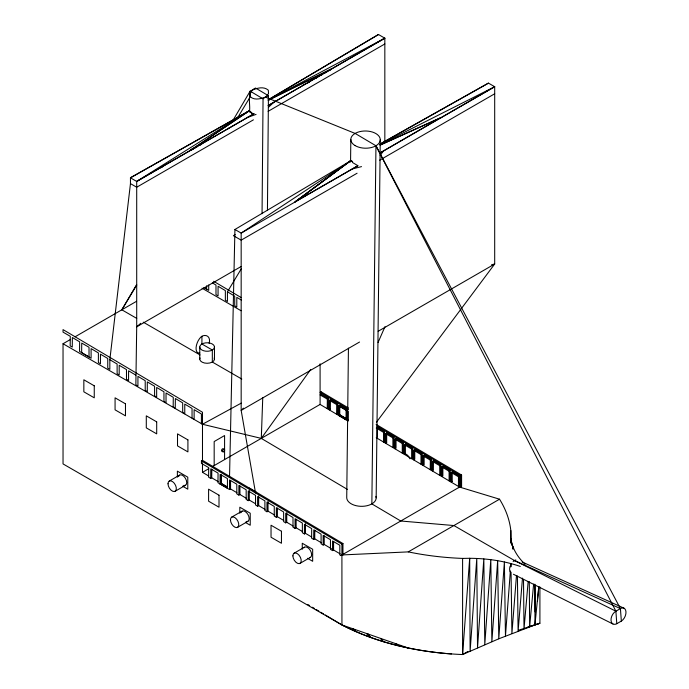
<?xml version="1.0" encoding="UTF-8"?>
<svg xmlns="http://www.w3.org/2000/svg" width="689" height="689" viewBox="0 0 689 689"><rect width="100%" height="100%" fill="white"/><g stroke="black" fill="none" stroke-linecap="round" stroke-linejoin="round"><path stroke-width="1.03" d="M347.342 489.362L261.277 438.385L202.488 424.26L201.412 423.623L201.412 413.977L194.126 409.662L194.126 419.308L192.042 418.068L192.042 408.422L184.764 404.107L184.764 413.753L182.68 412.522L182.68 402.876L175.368 398.543L175.256 408.129L173.18 406.889L173.283 397.312L166.032 393.014L166.032 402.66L163.948 401.42L163.948 391.783L156.661 387.459L156.661 397.105L154.586 395.874L154.586 386.228L147.3 381.913L147.3 391.559L145.215 390.327L145.215 380.681L137.929 376.366L137.929 386.012L135.854 384.772L136.706 326.81L136.706 181.44L190.612 150.288L249.607 110.541C250.34 103.014 246.481 91.913 255.533 88.02L268.434 95.728L267.444 210.593M214.176 465.583L214.176 441.546L224.58 435.543L224.58 459.572M249.289 488.045L256.575 492.359L255.533 492.962L241.167 410.377L241.167 233.097L350.124 161.131L234.923 229.489L229.515 477.546M535.043 585.125L534.94 624.94L498.767 638.806L462.595 654.55C421.005 652.836 379.105 644.206 341.942 624.949L63.035 463.921L63.035 343.742L70.381 339.505M250.107 95.426L250.141 91.137C255.464 88.476 263.276 85.694 268.314 90.181L268.521 93.463L267.384 95.323L263.052 98.846L262.053 213.702M248.135 111.48L130.462 177.71L130.462 183.618L109.835 359.718L109.835 369.364L107.751 368.124L107.751 358.487L100.465 354.163L100.465 363.809L98.389 362.578L98.389 352.932L91.103 348.617L91.103 358.263L81.733 352.716L89.019 356.919L89.019 347.273L81.733 343.07L81.629 352.647L79.545 351.416L79.657 341.839L72.371 337.524L72.259 347.101L70.183 345.869L70.287 336.318L63.035 332.124L63.035 329.618L202.488 412.246L202.488 460.312L201.446 460.915L201.446 463.421L208.707 467.616L208.595 477.167L210.679 478.399L210.791 468.821L218.068 473.136L217.965 482.713L220.041 483.945L221.083 483.342L221.178 474.833L221.195 483.411L227.026 486.865L225.983 487.467M210.679 478.399L211.721 477.796L211.816 469.278M220.041 483.945L220.153 474.368L227.439 478.571L227.439 488.217L220.153 484.014L221.195 483.411M305.485 523.709L305.485 533.355L304.443 533.958L304.443 524.312L311.704 528.609L311.592 538.187L313.676 539.418L313.779 529.841L321.091 534.173L321.091 543.819L323.175 545.051L324.218 544.448L324.218 535.878M313.676 539.418L314.718 538.824L314.813 530.306M327.344 399.12L327.241 408.663L328.283 408.069L328.386 398.518L321.134 394.323L320.092 394.926L327.344 399.12L328.386 398.518M330.47 399.715L329.428 400.318L329.316 409.903L330.358 409.3L330.47 399.715L337.756 404.038L337.644 413.615L336.602 414.218L336.714 404.632L337.756 404.038M347.118 409.473L346.076 410.076L338.799 405.873L338.687 415.45L346.076 419.722L347.118 419.119L347.118 409.473L339.832 405.27L338.799 405.873L338.799 415.51L348.16 421.065L348.16 411.419M320.092 363.783L320.092 404.434L338.687 415.45L339.729 414.847L339.832 405.27M348.436 348.126L346.731 497.613A14.719 8.604 0.7 0 0 362.733 506.303A14.719 8.604 0.7 0 0 375.944 496.338M350.563 162.079L350.822 139.488M376.168 497.837L380.259 139.712M431.383 459.511L430.341 460.114L430.237 469.691L431.28 469.088L431.383 459.511L424.131 455.214L423.089 455.808L423.089 465.454L424.131 464.86L424.131 455.214M433.467 460.743L432.425 461.346L432.313 470.923L433.355 470.32L433.467 460.743L440.779 465.075L440.779 474.721L442.166 475.539M262.75 397.708L261.295 438.376L310.705 369.45M510.825 530.564L510.919 543.018L510.825 530.564A197.889 114.245 0 0 0 499.534 499.198L459.546 487.063L376.254 437.713M467.977 651.441L462.595 654.55L469.683 558.288C486.839 558.426 504.081 560.837 520.324 566.453M510.377 571.026L505.459 636.076L504.391 561.983L498.767 638.806L497.673 560.682L491.868 641.692L490.801 559.657L484.78 644.723L483.824 558.908L477.52 647.884L476.779 558.452L470.122 651.157L469.683 558.288L462.595 558.409A197.889 114.245 0 0 1 408.267 551.889L343.2 554.895L340.909 555.558L339.823 554.921L339.823 545.275L332.546 540.96L332.546 550.606L333.579 550.003L333.579 541.425M510.704 566.763L510.945 563.568L510.988 566.789M516.44 576.047L511.91 633.492L511.057 572.171M522.495 578.097L518.102 631.09L517.413 575.995M528.179 581.43L524.01 628.85L523.502 579.337M533.622 584.143L529.634 626.801L529.29 581.662M537.454 601.557L538.824 586.795M538.746 586.847L534.94 624.94L539.909 623.278L539.909 586.959M378.089 342.424L384.987 326.664M136.732 318.396L121.832 309.8L136.517 284.781M233.287 119.86L250.141 91.137L263.052 98.846M212.35 282.878L215.984 285.039L215.984 294.685L218.068 295.917L218.068 286.271L225.355 290.586L225.355 300.232L227.439 301.463L227.439 291.817L241.279 268.796M121.832 309.8L136.81 284.953M237.783 117.466L249.986 97.227M376.504 422.142L494.693 264.008L494.693 86.728L488.449 83.119L380.431 143.837M380.13 155.447L383.618 150.857M243.484 408.146L241.167 410.377L359.537 342.037M268.701 107.096L273.757 102.316M140.754 323.296L136.706 326.81L241.09 266.54M209.155 343.329A9.629 6.244 -53 0 0 203.066 335.732L201.033 336.904A9.629 4.789 -66.1 0 0 196.089 347.532A9.629 4.789 -66.1 0 0 199.784 352.949M349.805 161.372L295.081 201.937L350.072 161.054L351.114 160.451L352.639 161.631M350.072 161.054L351.114 160.451M190.612 150.288L248.651 111.187M249.607 110.541L130.462 177.84L136.706 181.44L248.591 111.196L253.466 114.064L190.612 150.185M268.503 99.647L378.588 34.45L267.995 99.931M302.66 85.333L304.512 84.239M307.294 82.594L309.146 81.491M315.622 77.65L317.474 76.557M379.923 153.053L440.779 117.69L380.457 144.914M268.185 105.563L384.832 38.188L384.832 141.676M136.706 181.44L254.241 113.582M268.219 105.512L384.832 38.188L378.588 34.579M160.761 167.815L162.621 166.738M191.456 150.09L193.316 149.013M195.185 147.937L197.045 146.86M199.836 145.25L201.696 144.182M307.483 83.102L309.344 82.025M315.855 78.262L317.715 77.194M320.514 75.583L322.374 74.507M325.165 72.896L327.025 71.82M328.886 70.743L330.746 69.675M253.414 119.843L136.706 187.227L130.462 183.618M268.124 111.342L384.832 43.967M235.268 234.604L233.407 235.672L241.167 240.151L357.083 173.232M440.779 117.81L494.693 86.728L379.742 144.716M357.78 165.773L241.167 233.097L234.923 229.489M379.923 152.984L494.693 86.728M379.699 160.167L494.693 93.782M74.98 336.852L136.534 301.308M378.183 331.271L494.693 264.008L491.558 264.757M348.298 407.905L321.134 391.817L320.092 392.411L348.539 409.266M169.227 481.077L179.631 475.074M208.741 476.03L202.488 472.327L208.784 468.692M212.376 466.617L320.092 404.434M175.118 491.274L185.522 485.271M347.118 409.585L346.076 410.188L338.799 405.873M338.799 415.51L339.832 414.916L347.118 419.119M344.621 418.972L345.663 418.369M220.153 484.014L229.515 489.56L230.557 488.957L230.557 480.388M229.515 489.56L229.515 479.914L236.801 484.229L236.801 493.875L238.885 495.107L239.927 494.513L239.927 485.934M238.885 495.107L238.885 485.461L246.171 489.784L246.171 499.422L248.247 500.662L249.289 500.059L249.289 490.413M231.668 517.129L242.08 511.126M384.583 431.779L384.583 441.425L383.54 442.028L383.54 432.382L384.583 431.779L377.296 427.464L377.296 437.11M248.247 500.662L248.247 491.016L255.533 495.331L255.533 504.977L257.617 506.208L258.659 505.605L258.659 495.959M386.667 433.011L386.667 442.657L385.625 443.26L385.625 433.614L386.667 433.011L393.953 437.334L393.953 446.972L395.34 447.798M237.559 527.326L247.962 521.315M393.953 446.972L392.911 447.574L392.911 437.928L393.953 437.334M257.617 506.208L257.617 496.562L264.903 500.877L264.903 510.523L266.979 511.755L268.021 511.16L268.021 501.514M396.029 438.566L396.029 448.212L394.986 448.806L394.986 439.16L396.029 438.566L403.315 442.881L403.315 452.527L405.399 453.758L404.357 454.361L404.357 444.715L405.399 444.112L412.677 448.427L412.677 458.073L414.072 458.9M403.315 452.527L402.273 453.129L402.273 443.483L403.315 442.881M266.979 511.755L266.979 502.109L274.265 506.432L274.265 516.07L276.349 517.31L277.391 516.707L277.391 508.129M412.677 458.073L411.643 458.676L411.643 449.03L412.677 448.427M276.349 517.31L276.349 507.664L283.635 511.979L283.635 521.625L285.711 522.856L286.753 522.253L286.753 512.607M414.761 449.659L414.761 459.305L413.719 459.907L413.719 450.261L414.761 449.659L422.047 453.973L422.047 463.619L423.434 464.446M422.047 463.619L421.005 464.222L421.005 454.576L422.047 453.973M285.711 522.856L285.711 513.21L292.997 517.525L292.997 527.171L295.081 528.403L296.124 527.808L296.124 519.23M440.779 474.721L439.737 475.324L439.737 465.678L440.779 465.075M442.855 466.307L442.855 475.953L441.821 476.555L441.821 466.909L442.855 466.307L450.141 470.621L450.141 480.267L452.225 481.499L451.183 482.102L451.183 472.456L452.225 471.862L459.511 476.177L459.511 485.823L461.587 486.546L461.587 475.031L376.134 424.407M294.117 553.181L304.521 547.169M450.141 480.267L449.099 480.87L449.099 471.224L450.141 470.621M299.999 563.378L310.412 557.367M459.511 485.823L458.469 486.417L458.469 476.771L459.511 476.177M451.51 653.956C413.65 651.088 375.849 642.406 341.942 624.949L341.908 544.129L342.95 543.535L202.488 460.312M460.553 487.149L460.553 475.634L461.587 475.031M340.909 555.558L341.942 554.955M342.993 554.352L460.588 486.46M460.304 487.287L461.587 486.546M408.267 551.889L499.534 499.198M513.141 561.509A7.355 4.694 -63.4 0 1 514.502 560.536L615.897 611.212L620.419 608.602A7.355 4.513 -65.6 0 1 625.965 611.772A7.355 4.513 -65.6 0 1 621.34 621.082L616.784 623.717A7.355 4.694 -63.4 0 1 611.022 620.401A7.355 4.694 -63.4 0 1 615.897 611.212L375.944 145.767L355.136 133.433L265.523 97.158C260.804 98.794 254.31 100.62 250.262 96.684L249.745 95.151M458.512 487.666L459.546 487.063M191.421 149.298L193.29 148.238M199.862 144.544L201.731 143.484M204.547 141.9L206.424 140.849M194.944 147.325L196.813 146.275M227.654 128.912L229.523 127.861M380.337 143.932L488.449 83.119M485.65 91.749L487.519 90.698M241.245 403.134L202.488 424.26L63.035 343.742M268.607 99.879L384.832 38.188M268.245 100.267L330.927 69.176L268.495 100.129M265.523 97.158L268.434 95.728M380.147 145.078L440.779 117.69M247.782 117.311L256.067 114.391M518.421 630.28L539.909 623.278L531.874 625.75M528.11 626.783L531.03 626M352.243 168.969L361.518 166.617M408.267 648.03L341.942 624.949L325.337 615.001M522.124 561.957L624.148 608.258M621.34 621.082L620.419 608.602L514.502 560.536A7.355 4.513 -65.6 0 1 515.837 559.959M513.417 574.247L612.891 623.967M203.892 287.442L206.622 289.018L206.622 285.84M202.015 288.191L241.064 310.739M143.252 322.159L200.051 354.956M241.796 379.053L212.324 362.044L212.324 350.021L201.92 344.018L201.92 336.215M516.319 561.587L453.896 525.543L400.748 521.005L371.853 503.892L375.953 145.767L620.419 608.602M221.083 483.342L227.568 487.089M182.576 486.176L187.778 489.181L187.778 477.167L177.374 471.155L177.374 477.167M245.887 522.727L250.228 525.233L250.228 513.219L239.815 507.207L239.815 513.219M307.466 558.279L312.668 561.285L312.668 549.271L302.264 543.259L302.264 549.271M350.158 161.105L295.081 201.817L357.97 165.73L352.579 162.544M213.633 281.276L241.15 297.57M227.439 291.817L234.716 296.132L234.716 305.778L236.801 307.018L236.801 297.372L241.357 300.068M205.167 288.269L208.707 290.37L208.707 285.005M376.935 426.095L460.553 475.634M329.428 400.318L336.714 404.632M376.254 428.067L383.54 432.382M385.625 433.614L392.911 437.928M394.986 439.16L402.273 443.483M404.357 444.715L411.643 449.03M413.719 450.261L421.005 454.576M423.089 455.808L430.341 460.114M432.425 461.346L439.737 465.678M441.821 466.909L449.099 471.224M451.183 472.456L458.469 476.771M328.283 408.069L330.358 409.3M337.644 413.615L339.729 414.847M339.832 414.916L348.315 419.937M384.583 441.425L386.667 442.657M431.28 469.088L432.666 469.915M109.835 359.718L117.121 364.033L117.121 373.679L119.197 374.911L119.197 365.265L126.483 369.58L126.483 379.226L128.567 380.457L128.567 370.811L135.854 375.135M201.446 460.915L341.908 544.129M211.721 477.796L218.094 481.577M230.557 488.957L236.93 492.738M239.927 494.513L246.3 498.285M249.289 500.059L255.662 503.831M258.659 505.605L265.032 509.386M268.021 511.16L274.394 514.933M277.391 516.707L283.765 520.479M286.753 522.253L293.126 526.034M296.124 527.808L302.497 531.581M305.485 533.355L311.738 537.058M314.718 538.824L321.315 542.734M324.218 544.448L331.504 548.771M333.088 549.701L340.177 553.904M304.443 533.958L302.359 532.718L302.359 523.072L295.081 518.757L295.081 528.403M332.546 550.606L330.462 549.366L330.462 539.72L323.175 535.405L323.175 545.051M250.124 112.066L253.466 114.064M307.802 604.494L309.645 605.605M312.41 607.259L314.262 608.37M316.105 609.472L318.878 611.126M320.721 612.237L323.486 613.89M350.787 160.64L352.415 161.794M249.289 110.722L251.399 112.41M395.443 643.681L397.897 645.688L396.39 644.181M381.112 639.581L383.472 641.692L380.784 638.496M366.703 633.854L370.467 637.403L368.115 633.966M525.113 564.248C517.895 557.522 512.271 548.659 510.894 538.755M352.889 628.523L355.748 631.52L355.136 629.496M615.897 611.212L616.784 623.717M534.845 584.16L535.146 611.927M462.595 558.409L462.595 654.55M452.225 471.862L452.225 481.499M405.399 444.112L405.399 453.758M346.076 410.076L346.076 419.722M342.95 543.535L342.95 555.041M321.134 391.817L321.134 394.323M214.477 347.015L214.477 359.038M202.488 462.827L202.488 472.327M199.758 347.015L199.758 359.038M510.566 572.464A7.355 4.694 -63.4 0 1 510.118 566.212M214.227 357.935A7.355 4.246 0 0 1 207.122 363.284A7.355 4.246 0 0 1 200.008 357.935M241.004 512.65A5.891 3.402 60 0 1 247.962 514.519A5.891 3.402 60 0 1 246.102 521.487M303.858 547.789A5.891 3.402 60 0 1 310.412 550.571A5.891 3.402 60 0 1 309.55 557.634M222.823 451.037A1.473 0.853 -60 0 1 221.531 450.83A1.473 0.853 -60 0 1 222.469 448.884A1.473 0.853 -60 0 1 223.598 449.426M178.554 476.607A5.891 3.402 60 0 1 185.522 478.467A5.891 3.402 60 0 1 183.653 485.435M405.253 453.87A5.891 3.402 60 0 1 409.938 458.814M511.686 542.829L511.677 544.965L511.686 542.829M512.978 546.851L512.961 548.978L512.978 546.851M201.92 344.018L200.749 344.896A7.355 4.246 0 0 0 205.839 351.201A7.355 4.246 0 0 0 214.365 346.283A7.355 4.246 0 0 0 203.436 343.337L201.92 344.018M94.255 385.806L83.843 379.794L83.843 391.817L94.255 397.82L94.255 385.806M125.476 403.832L115.072 397.82L115.072 409.843L125.476 415.846L125.476 403.832M156.696 421.857L146.292 415.846L146.292 427.869L156.696 433.872L156.696 421.857M187.916 439.883L177.512 433.872L177.512 445.886L187.916 451.898L187.916 439.883M219.007 495.193L208.595 489.181L208.595 501.196L219.007 507.207L219.007 495.193M281.448 531.245L271.035 525.233L271.035 537.248L281.448 543.259L281.448 531.245M355.136 145.612A14.719 8.604 0.7 0 0 379.76 141.934A14.719 8.604 0.7 0 0 361.734 131.255A14.719 8.604 0.7 0 0 355.136 145.612M223.865 451.639A1.473 0.853 -60 0 0 224.33 449.357A1.473 0.853 -60 0 0 222.59 450.899A1.473 0.853 -60 0 0 223.865 451.639M168.004 483.773A5.891 3.402 60 0 0 174.257 491.541A5.891 3.402 60 0 0 174.257 483.213A5.891 3.402 60 0 0 168.004 483.773M230.453 519.825A5.891 3.402 60 0 0 236.697 527.593A5.891 3.402 60 0 0 236.697 519.265A5.891 3.402 60 0 0 230.453 519.825M292.894 555.877A5.891 3.402 60 0 0 299.138 563.645A5.891 3.402 60 0 0 299.138 555.317A5.891 3.402 60 0 0 292.894 555.877"/></g></svg>
